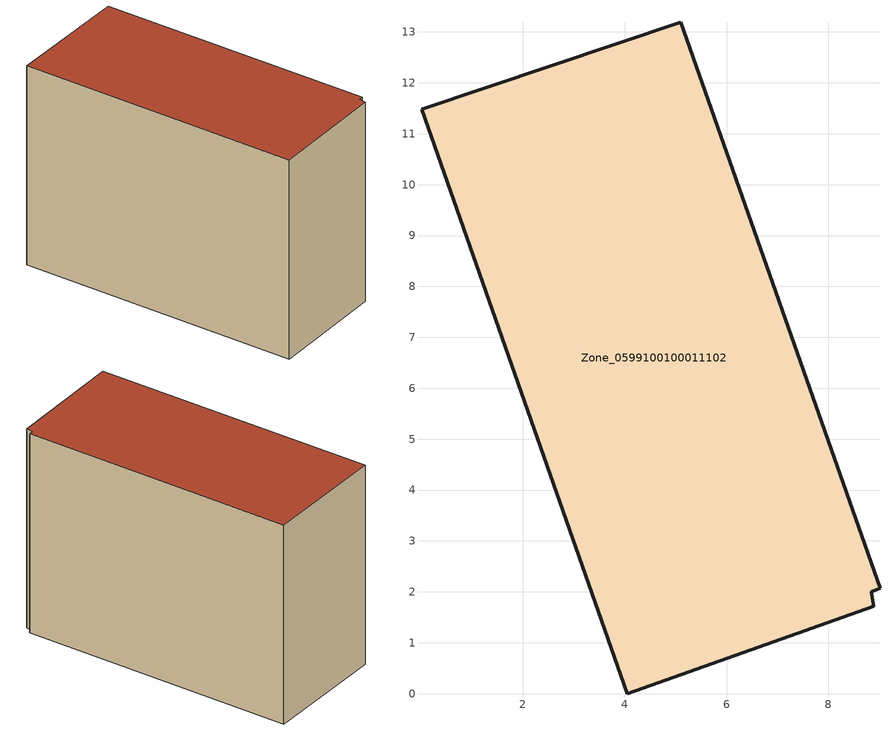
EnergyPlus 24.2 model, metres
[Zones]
Zone_0599100100011102
 floor ground (C_G): 8.84,2.01 8.9,1.71 4.05,0 0.01,11.48 5.1,13.19 9.02,2.08 z0
 wall outside (C_F): 5.1,13.19 0.01,11.48 4.05,0 8.9,1.71 8.84,2.01 9.02,2.08 5.1,13.19 z0:8.92
 roof outside (C_R): 9.02,2.08 5.1,13.19 0.01,11.48 4.05,0 8.9,1.71 8.84,2.01 z8.92
[BUILDING]
Pand.0599100100011102: North Axis=0; Terrain=City; Loads Convergence Tolerance Value=0.04; Temperature Convergence Tolerance Value=0.4; Solar Distribution=FullExterior; Maximum Number of Warmup Days=25; Minimum Number of Warmup Days=1
[Site:Location]
Rotterdam.The.Hague.AP_ZH_NLD Design_Conditions: Latitude=51.96; Longitude=4.45; Time Zone=1; Elevation=-4.5
[SITE:GROUNDTEMPERATURE:BUILDINGSURFACE]
18, 18, 18, 18, 18, 18, 18, 18, 18, 18, 18, 18
[MATERIAL] Thermal Absorptance=0.9; Solar Absorptance=0.7; Visible Absorptance=0.7
Name | Roughness | Thickness | Conductivity | Density | Specific Heat
G.TC.2015-2018 | MediumSmooth | 0.15 | 0.0428571 | 540 | 1210
F.TC.2015-2018 | Rough | 0.3 | 0.0666667 | 1920 | 840
R.TC.2015-2018 | MediumRough | 0.2 | 0.0333333 | 1500 | 1000
[CONSTRUCTION]
C_G: G.TC.2015-2018
C_F: F.TC.2015-2018
C_R: R.TC.2015-2018
[ZONE]
Zone_0599100100011102: Type=1; Multiplier=1; Ceiling Height=Autocalculate; Volume=Autocalculate; Floor Area=autocalculate; Part of Total Floor Area=Yes
[ZONEINFILTRATION:DESIGNFLOWRATE]
Infil_Zone_0599100100011102: Zone or ZoneList or Space or SpaceList=Zone_0599100100011102; Schedule=AlwaysOn; Design Flow Rate Calculation Method=Flow/Area; Flow Rate per Floor Area=0.0015; Constant Term Coefficient=1; Temperature Term Coefficient=0; Velocity Term Coefficient=0; Velocity Squared Term Coefficient=0
[HVACTEMPLATE:ZONE:IDEALLOADSAIRSYSTEM]
Zone_0599100100011102: Maximum Heating Supply Air Temperature=50; Minimum Cooling Supply Air Temperature=13; Maximum Heating Supply Air Humidity Ratio=0.0156; Minimum Cooling Supply Air Humidity Ratio=0.0077; Heating Limit=NoLimit; Cooling Limit=NoLimit; Dehumidification Control Type=ConstantSensibleHeatRatio; Cooling Sensible Heat Ratio=0.7; Dehumidification Setpoint=60; Humidification Control Type=None; Humidification Setpoint=30; Outdoor Air Method=None; Outdoor Air Flow Rate per Person=0.00944; Outdoor Air Flow Rate per Zone Floor Area=0; Outdoor Air Flow Rate per Zone=0; Demand Controlled Ventilation Type=None; Outdoor Air Economizer Type=NoEconomizer; Heat Recovery Type=None; Sensible Heat Recovery Effectiveness=0.7; Latent Heat Recovery Effectiveness=0.65
[ZONECONTROL:THERMOSTAT]
ThermostatControl_Zone_0599100100011102: Zone or ZoneList=Zone_0599100100011102; Control Type Schedule=DualSetpointControlType; Control 1=Thermostat_Zone_0599100100011102; Temperature Difference Between Cutout And Setpoint=0
[THERMOSTATSETPOINT:DUALSETPOINT]
Thermostat_Zone_0599100100011102: Heating Setpoint Temperature Schedule=HeatingSetpoint_Zone_0599100100011102; Cooling Setpoint Temperature Schedule=CoolingSetpoint_Zone_0599100100011102
[SCHEDULE:COMPACT]
HeatingSetpoint_Zone_0599100100011102: Through: 12/31, For: AllDays, Until: 24:00, 21
CoolingSetpoint_Zone_0599100100011102: Through: 12/31, For: AllDays, Until: 24:00, 24
DualSetpointControlType: Through: 12/31, For: AllDays, Until: 24:00, 4
AlwaysOn: Through: 12/31, For: AllDays, Until: 24:00, 1
